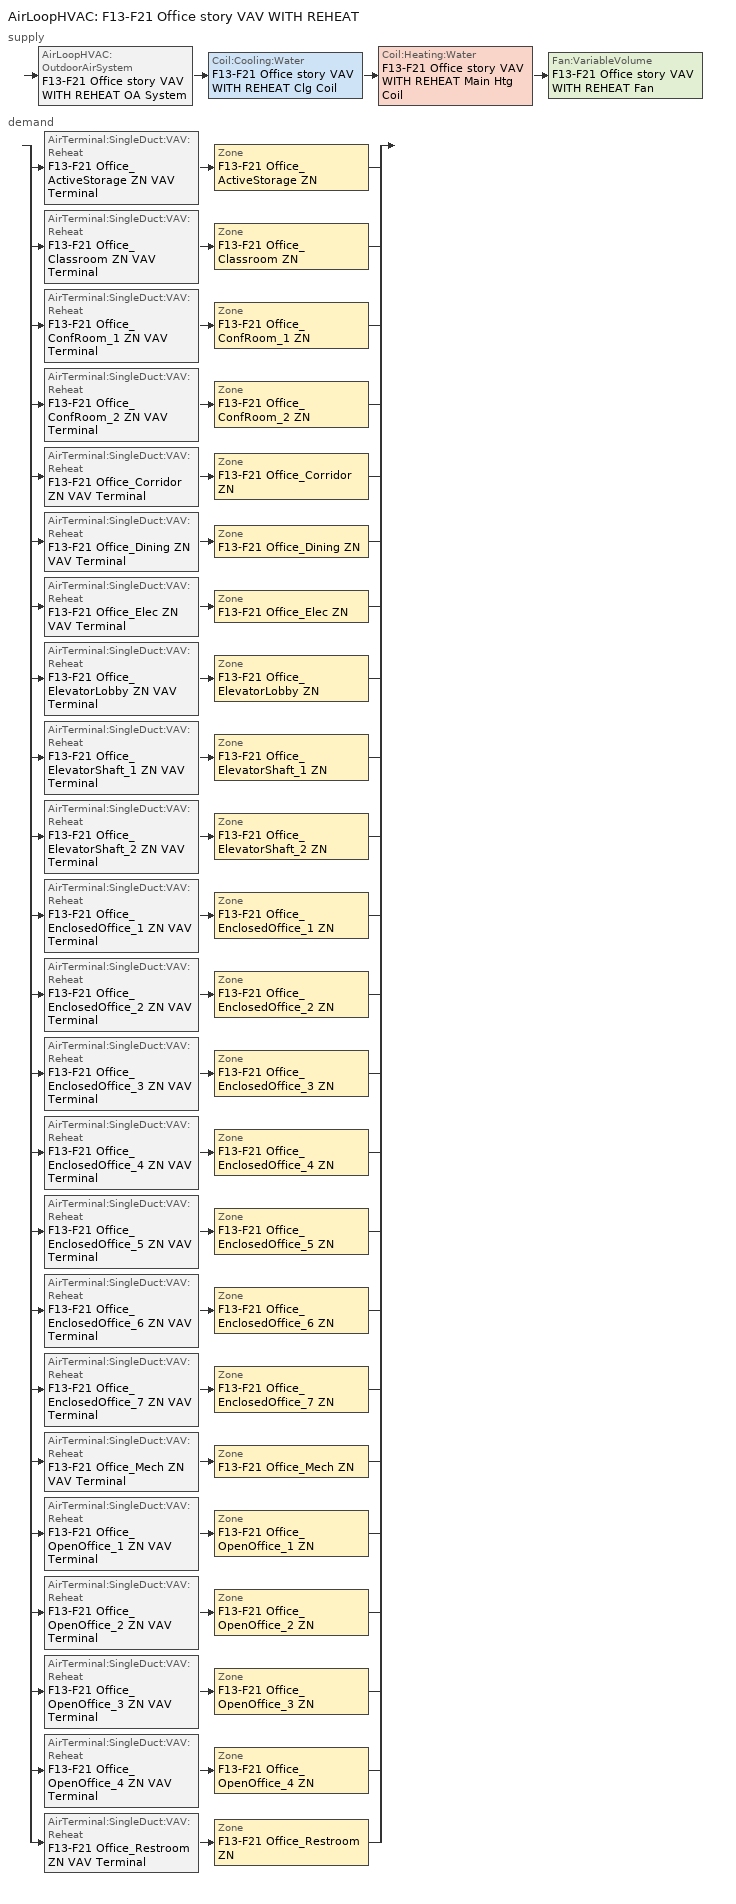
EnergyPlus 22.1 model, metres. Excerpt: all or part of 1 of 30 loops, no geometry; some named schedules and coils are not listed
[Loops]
AirLoopHVAC 'F13-F21 Office story VAV WITH REHEAT'
 supply: AirLoopHVAC:OutdoorAirSystem 'F13-F21 Office story VAV WITH REHEAT OA System' > Coil:Cooling:Water 'F13-F21 Office story VAV WITH REHEAT Clg Coil' > Coil:Heating:Water 'F13-F21 Office story VAV WITH REHEAT Main Htg Coil' > Fan:VariableVolume 'F13-F21 Office story VAV WITH REHEAT Fan'
 demand: split
  | AirTerminal:SingleDuct:VAV:Reheat 'F13-F21 Office_ActiveStorage ZN VAV Terminal' > Zone 'F13-F21 Office_ActiveStorage ZN'
  | AirTerminal:SingleDuct:VAV:Reheat 'F13-F21 Office_Classroom ZN VAV Terminal' > Zone 'F13-F21 Office_Classroom ZN'
  | AirTerminal:SingleDuct:VAV:Reheat 'F13-F21 Office_ConfRoom_1 ZN VAV Terminal' > Zone 'F13-F21 Office_ConfRoom_1 ZN'
  | AirTerminal:SingleDuct:VAV:Reheat 'F13-F21 Office_ConfRoom_2 ZN VAV Terminal' > Zone 'F13-F21 Office_ConfRoom_2 ZN'
  | AirTerminal:SingleDuct:VAV:Reheat 'F13-F21 Office_Corridor ZN VAV Terminal' > Zone 'F13-F21 Office_Corridor ZN'
  | AirTerminal:SingleDuct:VAV:Reheat 'F13-F21 Office_Dining ZN VAV Terminal' > Zone 'F13-F21 Office_Dining ZN'
  | AirTerminal:SingleDuct:VAV:Reheat 'F13-F21 Office_Elec ZN VAV Terminal' > Zone 'F13-F21 Office_Elec ZN'
  | AirTerminal:SingleDuct:VAV:Reheat 'F13-F21 Office_ElevatorLobby ZN VAV Terminal' > Zone 'F13-F21 Office_ElevatorLobby ZN'
  | AirTerminal:SingleDuct:VAV:Reheat 'F13-F21 Office_ElevatorShaft_1 ZN VAV Terminal' > Zone 'F13-F21 Office_ElevatorShaft_1 ZN'
  | AirTerminal:SingleDuct:VAV:Reheat 'F13-F21 Office_ElevatorShaft_2 ZN VAV Terminal' > Zone 'F13-F21 Office_ElevatorShaft_2 ZN'
  | AirTerminal:SingleDuct:VAV:Reheat 'F13-F21 Office_EnclosedOffice_1 ZN VAV Terminal' > Zone 'F13-F21 Office_EnclosedOffice_1 ZN'
  | AirTerminal:SingleDuct:VAV:Reheat 'F13-F21 Office_EnclosedOffice_2 ZN VAV Terminal' > Zone 'F13-F21 Office_EnclosedOffice_2 ZN'
  | AirTerminal:SingleDuct:VAV:Reheat 'F13-F21 Office_EnclosedOffice_3 ZN VAV Terminal' > Zone 'F13-F21 Office_EnclosedOffice_3 ZN'
  | AirTerminal:SingleDuct:VAV:Reheat 'F13-F21 Office_EnclosedOffice_4 ZN VAV Terminal' > Zone 'F13-F21 Office_EnclosedOffice_4 ZN'
  | AirTerminal:SingleDuct:VAV:Reheat 'F13-F21 Office_EnclosedOffice_5 ZN VAV Terminal' > Zone 'F13-F21 Office_EnclosedOffice_5 ZN'
  | AirTerminal:SingleDuct:VAV:Reheat 'F13-F21 Office_EnclosedOffice_6 ZN VAV Terminal' > Zone 'F13-F21 Office_EnclosedOffice_6 ZN'
  | AirTerminal:SingleDuct:VAV:Reheat 'F13-F21 Office_EnclosedOffice_7 ZN VAV Terminal' > Zone 'F13-F21 Office_EnclosedOffice_7 ZN'
  | AirTerminal:SingleDuct:VAV:Reheat 'F13-F21 Office_Mech ZN VAV Terminal' > Zone 'F13-F21 Office_Mech ZN'
  | AirTerminal:SingleDuct:VAV:Reheat 'F13-F21 Office_OpenOffice_1 ZN VAV Terminal' > Zone 'F13-F21 Office_OpenOffice_1 ZN'
  | AirTerminal:SingleDuct:VAV:Reheat 'F13-F21 Office_OpenOffice_2 ZN VAV Terminal' > Zone 'F13-F21 Office_OpenOffice_2 ZN'
  | AirTerminal:SingleDuct:VAV:Reheat 'F13-F21 Office_OpenOffice_3 ZN VAV Terminal' > Zone 'F13-F21 Office_OpenOffice_3 ZN'
  | AirTerminal:SingleDuct:VAV:Reheat 'F13-F21 Office_OpenOffice_4 ZN VAV Terminal' > Zone 'F13-F21 Office_OpenOffice_4 ZN'
  | AirTerminal:SingleDuct:VAV:Reheat 'F13-F21 Office_Restroom ZN VAV Terminal' > Zone 'F13-F21 Office_Restroom ZN'
[ZoneControl:Thermostat] Temperature Difference Between Cutout And Setpoint {deltaC}=0
Name | Zone or ZoneList | Control Type Schedule | Control 1
F13-F21 Office_ActiveStorage ZN Thermostat | F13-F21 Office_ActiveStorage ZN | F13-F21 Office_ActiveStorage ZN Thermostat Schedule | Storage Thermostat 1
F13-F21 Office_Classroom ZN Thermostat | F13-F21 Office_Classroom ZN | F13-F21 Office_Classroom ZN Thermostat Schedule | Classroom Thermostat 1
F13-F21 Office_ConfRoom_1 ZN Thermostat | F13-F21 Office_ConfRoom_1 ZN | F13-F21 Office_ConfRoom_1 ZN Thermostat Schedule | Conference Thermostat 1
F13-F21 Office_ConfRoom_2 ZN Thermostat | F13-F21 Office_ConfRoom_2 ZN | F13-F21 Office_ConfRoom_2 ZN Thermostat Schedule | Conference Thermostat 2
F13-F21 Office_Corridor ZN Thermostat | F13-F21 Office_Corridor ZN | F13-F21 Office_Corridor ZN Thermostat Schedule | Corridor Thermostat 2
F13-F21 Office_Dining ZN Thermostat | F13-F21 Office_Dining ZN | F13-F21 Office_Dining ZN Thermostat Schedule | Dining Thermostat 1
F13-F21 Office_Elec ZN Thermostat | F13-F21 Office_Elec ZN | F13-F21 Office_Elec ZN Thermostat Schedule | Elec/MechRoom Thermostat 5
F13-F21 Office_ElevatorLobby ZN Thermostat | F13-F21 Office_ElevatorLobby ZN | F13-F21 Office_ElevatorLobby ZN Thermostat Schedule | Elevator Lobby Thermostat 3
F13-F21 Office_EnclosedOffice_1 ZN Thermostat | F13-F21 Office_EnclosedOffice_1 ZN | F13-F21 Office_EnclosedOffice_1 ZN Thermostat Schedule | ClosedOffice Thermostat 1
F13-F21 Office_EnclosedOffice_2 ZN Thermostat | F13-F21 Office_EnclosedOffice_2 ZN | F13-F21 Office_EnclosedOffice_2 ZN Thermostat Schedule | ClosedOffice Thermostat 2
F13-F21 Office_EnclosedOffice_3 ZN Thermostat | F13-F21 Office_EnclosedOffice_3 ZN | F13-F21 Office_EnclosedOffice_3 ZN Thermostat Schedule | ClosedOffice Thermostat 3
F13-F21 Office_EnclosedOffice_4 ZN Thermostat | F13-F21 Office_EnclosedOffice_4 ZN | F13-F21 Office_EnclosedOffice_4 ZN Thermostat Schedule | ClosedOffice Thermostat 4
F13-F21 Office_EnclosedOffice_5 ZN Thermostat | F13-F21 Office_EnclosedOffice_5 ZN | F13-F21 Office_EnclosedOffice_5 ZN Thermostat Schedule | ClosedOffice Thermostat 5
F13-F21 Office_EnclosedOffice_6 ZN Thermostat | F13-F21 Office_EnclosedOffice_6 ZN | F13-F21 Office_EnclosedOffice_6 ZN Thermostat Schedule | ClosedOffice Thermostat 6
F13-F21 Office_EnclosedOffice_7 ZN Thermostat | F13-F21 Office_EnclosedOffice_7 ZN | F13-F21 Office_EnclosedOffice_7 ZN Thermostat Schedule | ClosedOffice Thermostat 7
F13-F21 Office_Mech ZN Thermostat | F13-F21 Office_Mech ZN | F13-F21 Office_Mech ZN Thermostat Schedule | Elec/MechRoom Thermostat 6
F13-F21 Office_OpenOffice_1 ZN Thermostat | F13-F21 Office_OpenOffice_1 ZN | F13-F21 Office_OpenOffice_1 ZN Thermostat Schedule | OpenOffice Thermostat 2
F13-F21 Office_OpenOffice_2 ZN Thermostat | F13-F21 Office_OpenOffice_2 ZN | F13-F21 Office_OpenOffice_2 ZN Thermostat Schedule | OpenOffice Thermostat 3
F13-F21 Office_OpenOffice_3 ZN Thermostat | F13-F21 Office_OpenOffice_3 ZN | F13-F21 Office_OpenOffice_3 ZN Thermostat Schedule | OpenOffice Thermostat 4
F13-F21 Office_OpenOffice_4 ZN Thermostat | F13-F21 Office_OpenOffice_4 ZN | F13-F21 Office_OpenOffice_4 ZN Thermostat Schedule | OpenOffice Thermostat 5
F13-F21 Office_Restroom ZN Thermostat | F13-F21 Office_Restroom ZN | F13-F21 Office_Restroom ZN Thermostat Schedule | Restroom Thermostat 1
[ThermostatSetpoint:DualSetpoint]
Name | Heating Setpoint Temperature Schedule | Cooling Setpoint Temperature Schedule
Storage Thermostat 1; Classroom Thermostat 1; Corridor Thermostat 2; Dining Thermostat 1; Elec/MechRoom Thermostat 5; Elevator Lobby Thermostat 3; Elec/MechRoom Thermostat 6; Restroom Thermostat 1 | OfficeLarge HTGSETP_SCH_YES_OPTIMUM | OfficeLarge CLGSETP_SCH_NO_SETBACK
Conference Thermostat 1; Conference Thermostat 2; ClosedOffice Thermostat 1; ClosedOffice Thermostat 2; ClosedOffice Thermostat 3; ClosedOffice Thermostat 4; ClosedOffice Thermostat 5; ClosedOffice Thermostat 6; ClosedOffice Thermostat 7; OpenOffice Thermostat 2; OpenOffice Thermostat 3; OpenOffice Thermostat 4; OpenOffice Thermostat 5 | OfficeLarge HTGSETP_SCH_YES_OPTIMUM - occupant standby mode | OfficeLarge CLGSETP_SCH_NO_SETBACK - occupant standby mode
[AirTerminal:SingleDuct:VAV:Reheat] Availability Schedule=Always On Discrete; Maximum Air Flow Rate {m3/s}=Autosize; Fixed Minimum Air Flow Rate {m3/s}=0; Maximum Hot Water or Steam Flow Rate {m3/s}=Autosize; Minimum Hot Water or Steam Flow Rate {m3/s}=0; Convergence Tolerance=0.001; Damper Heating Action=ReverseWithLimits; Maximum Flow per Zone Floor Area During Reheat {m3/s-m2}=Autocalculate; Maximum Flow Fraction During Reheat=0.5; Maximum Reheat Air Temperature {C}=40
Name | Zone Minimum Air Flow Input Method | Constant Minimum Air Flow Fraction | Reheat Coil | Minimum Air Flow Fraction Schedule
F13-F21 Office_ActiveStorage ZN VAV Terminal | Constant | 0.609 | F13-F21 Office_ActiveStorage ZN Reheat Coil
F13-F21 Office_Classroom ZN VAV Terminal | Constant | 0.453 | F13-F21 Office_Classroom ZN Reheat Coil
F13-F21 Office_ConfRoom_1 ZN VAV Terminal | Scheduled | 0 | F13-F21 Office_ConfRoom_1 ZN Reheat Coil | F13-F21 Office_ConfRoom_1 ZN VAV Terminal - MDP - adjusted
F13-F21 Office_ConfRoom_2 ZN VAV Terminal | Scheduled | 0 | F13-F21 Office_ConfRoom_2 ZN Reheat Coil | F13-F21 Office_ConfRoom_2 ZN VAV Terminal - MDP - adjusted
F13-F21 Office_Corridor ZN VAV Terminal | Constant | 0.202 | F13-F21 Office_Corridor ZN Reheat Coil
F13-F21 Office_Dining ZN VAV Terminal | Constant | 0.305 | F13-F21 Office_Dining ZN Reheat Coil
F13-F21 Office_Elec ZN VAV Terminal | Constant | 0.623 | F13-F21 Office_Elec ZN Reheat Coil
F13-F21 Office_ElevatorLobby ZN VAV Terminal | Constant | 0.391 | F13-F21 Office_ElevatorLobby ZN Reheat Coil
F13-F21 Office_ElevatorShaft_1 ZN VAV Terminal | Constant | 0.01 | F13-F21 Office_ElevatorShaft_1 ZN Reheat Coil
F13-F21 Office_ElevatorShaft_2 ZN VAV Terminal | Constant | 0.01 | F13-F21 Office_ElevatorShaft_2 ZN Reheat Coil
F13-F21 Office_EnclosedOffice_1 ZN VAV Terminal | Scheduled | 0 | F13-F21 Office_EnclosedOffice_1 ZN Reheat Coil | F13-F21 Office_EnclosedOffice_1 ZN VAV Terminal - MDP - adjusted
F13-F21 Office_EnclosedOffice_2 ZN VAV Terminal | Scheduled | 0 | F13-F21 Office_EnclosedOffice_2 ZN Reheat Coil | F13-F21 Office_EnclosedOffice_2 ZN VAV Terminal - MDP - adjusted
F13-F21 Office_EnclosedOffice_3 ZN VAV Terminal | Scheduled | 0 | F13-F21 Office_EnclosedOffice_3 ZN Reheat Coil | F13-F21 Office_EnclosedOffice_3 ZN VAV Terminal - MDP - adjusted
F13-F21 Office_EnclosedOffice_4 ZN VAV Terminal | Scheduled | 0 | F13-F21 Office_EnclosedOffice_4 ZN Reheat Coil | F13-F21 Office_EnclosedOffice_4 ZN VAV Terminal - MDP - adjusted
F13-F21 Office_EnclosedOffice_5 ZN VAV Terminal | Scheduled | 0 | F13-F21 Office_EnclosedOffice_5 ZN Reheat Coil | F13-F21 Office_EnclosedOffice_5 ZN VAV Terminal - MDP - adjusted
F13-F21 Office_EnclosedOffice_6 ZN VAV Terminal | Scheduled | 0 | F13-F21 Office_EnclosedOffice_6 ZN Reheat Coil | F13-F21 Office_EnclosedOffice_6 ZN VAV Terminal - MDP - adjusted
F13-F21 Office_EnclosedOffice_7 ZN VAV Terminal | Scheduled | 0 | F13-F21 Office_EnclosedOffice_7 ZN Reheat Coil | F13-F21 Office_EnclosedOffice_7 ZN VAV Terminal - MDP - adjusted
F13-F21 Office_Mech ZN VAV Terminal | Constant | 0.631 | F13-F21 Office_Mech ZN Reheat Coil
F13-F21 Office_OpenOffice_1 ZN VAV Terminal | Scheduled | 0 | F13-F21 Office_OpenOffice_1 ZN Reheat Coil | F13-F21 Office_OpenOffice_1 ZN VAV Terminal - MDP - adjusted
F13-F21 Office_OpenOffice_2 ZN VAV Terminal | Scheduled | 0 | F13-F21 Office_OpenOffice_2 ZN Reheat Coil | F13-F21 Office_OpenOffice_2 ZN VAV Terminal - MDP - adjusted
F13-F21 Office_OpenOffice_3 ZN VAV Terminal | Scheduled | 0 | F13-F21 Office_OpenOffice_3 ZN Reheat Coil | F13-F21 Office_OpenOffice_3 ZN VAV Terminal - MDP - adjusted
F13-F21 Office_OpenOffice_4 ZN VAV Terminal | Scheduled | 0 | F13-F21 Office_OpenOffice_4 ZN Reheat Coil | F13-F21 Office_OpenOffice_4 ZN VAV Terminal - MDP - adjusted
F13-F21 Office_Restroom ZN VAV Terminal | Constant | 0.207 | F13-F21 Office_Restroom ZN Reheat Coil
[Coil:Heating:Water]
F13-F21 Office story VAV WITH REHEAT Main Htg Coil: Availability Schedule=Always On Discrete; U-Factor Times Area Value {W/K}=Autosize; Maximum Water Flow Rate {m3/s}=Autosize; Performance Input Method=UFactorTimesAreaAndDesignWaterFlowRate; Rated Capacity {W}=Autosize; Rated Inlet Water Temperature {C}=82.2222; Rated Inlet Air Temperature {C}=7.22222; Rated Outlet Water Temperature {C}=71.1111; Rated Outlet Air Temperature {C}=12.7778; Rated Ratio for Air and Water Convection=0.5
[Zone equipment]
F13-F21 Office_ActiveStorage ZN: F13-F21 Office_ActiveStorage ZN VAV Terminal
F13-F21 Office_Classroom ZN: F13-F21 Office_Classroom ZN VAV Terminal
F13-F21 Office_ConfRoom_1 ZN: F13-F21 Office_ConfRoom_1 ZN VAV Terminal
F13-F21 Office_ConfRoom_2 ZN: F13-F21 Office_ConfRoom_2 ZN VAV Terminal
F13-F21 Office_Corridor ZN: F13-F21 Office_Corridor ZN VAV Terminal
F13-F21 Office_Dining ZN: F13-F21 Office_Dining ZN VAV Terminal
F13-F21 Office_Elec ZN: F13-F21 Office_Elec ZN VAV Terminal
F13-F21 Office_ElevatorLobby ZN: F13-F21 Office_ElevatorLobby ZN VAV Terminal
F13-F21 Office_ElevatorShaft_1 ZN: F13-F21 Office_ElevatorShaft_1 ZN VAV Terminal
F13-F21 Office_ElevatorShaft_2 ZN: F13-F21 Office_ElevatorShaft_2 ZN VAV Terminal
F13-F21 Office_EnclosedOffice_1 ZN: F13-F21 Office_EnclosedOffice_1 ZN VAV Terminal
F13-F21 Office_EnclosedOffice_2 ZN: F13-F21 Office_EnclosedOffice_2 ZN VAV Terminal
F13-F21 Office_EnclosedOffice_3 ZN: F13-F21 Office_EnclosedOffice_3 ZN VAV Terminal
F13-F21 Office_EnclosedOffice_4 ZN: F13-F21 Office_EnclosedOffice_4 ZN VAV Terminal
F13-F21 Office_EnclosedOffice_5 ZN: F13-F21 Office_EnclosedOffice_5 ZN VAV Terminal
F13-F21 Office_EnclosedOffice_6 ZN: F13-F21 Office_EnclosedOffice_6 ZN VAV Terminal
F13-F21 Office_EnclosedOffice_7 ZN: F13-F21 Office_EnclosedOffice_7 ZN VAV Terminal
F13-F21 Office_Mech ZN: F13-F21 Office_Mech ZN VAV Terminal
F13-F21 Office_OpenOffice_1 ZN: F13-F21 Office_OpenOffice_1 ZN VAV Terminal
F13-F21 Office_OpenOffice_2 ZN: F13-F21 Office_OpenOffice_2 ZN VAV Terminal
F13-F21 Office_OpenOffice_3 ZN: F13-F21 Office_OpenOffice_3 ZN VAV Terminal
F13-F21 Office_OpenOffice_4 ZN: F13-F21 Office_OpenOffice_4 ZN VAV Terminal
F13-F21 Office_Restroom ZN: F13-F21 Office_Restroom ZN VAV Terminal
[Sizing:Zone] Zone Cooling Design Supply Air Temperature Input Method=SupplyAirTemperature; Zone Cooling Design Supply Air Temperature {C}=12.7778; Zone Cooling Design Supply Air Temperature Difference {deltaC}=11.11; Zone Heating Design Supply Air Temperature Input Method=SupplyAirTemperature; Zone Heating Design Supply Air Temperature {C}=40; Zone Heating Design Supply Air Temperature Difference {deltaC}=11.11; Zone Cooling Design Supply Air Humidity Ratio {kgWater/kgDryAir}=0.0085; Zone Heating Design Supply Air Humidity Ratio {kgWater/kgDryAir}=0.008; Cooling Design Air Flow Method=DesignDayWithLimit; Cooling Design Air Flow Rate {m3/s}=0; Cooling Minimum Air Flow per Zone Floor Area {m3/s-m2}=0.000762; Cooling Minimum Air Flow {m3/s}=0; Cooling Minimum Air Flow Fraction=0; Heating Design Air Flow Method=DesignDay; Heating Design Air Flow Rate {m3/s}=0; Heating Maximum Air Flow per Zone Floor Area {m3/s-m2}=0.002032; Heating Maximum Air Flow {m3/s}=0.141576; Heating Maximum Air Flow Fraction=1; Account for Dedicated Outdoor Air System=No
Name | Design Specification Outdoor Air Object | Design Specification Zone Air Distribution Object
F13-F21 Office_ActiveStorage ZN | Storage Ventilation | F13-F21 Office_ActiveStorage ZN Design Spec Zone Air Dist
F13-F21 Office_Classroom ZN | Classroom Ventilation | F13-F21 Office_Classroom ZN Design Spec Zone Air Dist
F13-F21 Office_ConfRoom_1 ZN | Conference Ventilation | F13-F21 Office_ConfRoom_1 ZN Design Spec Zone Air Dist
F13-F21 Office_ConfRoom_2 ZN | Conference Ventilation | F13-F21 Office_ConfRoom_2 ZN Design Spec Zone Air Dist
F13-F21 Office_Corridor ZN | Corridor Ventilation | F13-F21 Office_Corridor ZN Design Spec Zone Air Dist
F13-F21 Office_Dining ZN | Dining Ventilation | F13-F21 Office_Dining ZN Design Spec Zone Air Dist
F13-F21 Office_Elec ZN | Elec/MechRoom Ventilation | F13-F21 Office_Elec ZN Design Spec Zone Air Dist
F13-F21 Office_ElevatorLobby ZN | Elevator Lobby Ventilation | F13-F21 Office_ElevatorLobby ZN Design Spec Zone Air Dist
F13-F21 Office_ElevatorShaft_1 ZN | Elevator Shaft Ventilation | F13-F21 Office_ElevatorShaft_1 ZN Design Spec Zone Air Dist
F13-F21 Office_ElevatorShaft_2 ZN | Elevator Shaft Ventilation | F13-F21 Office_ElevatorShaft_2 ZN Design Spec Zone Air Dist
F13-F21 Office_EnclosedOffice_1 ZN | ClosedOffice Ventilation | F13-F21 Office_EnclosedOffice_1 ZN Design Spec Zone Air Dist
F13-F21 Office_EnclosedOffice_2 ZN | ClosedOffice Ventilation | F13-F21 Office_EnclosedOffice_2 ZN Design Spec Zone Air Dist
F13-F21 Office_EnclosedOffice_3 ZN | ClosedOffice Ventilation | F13-F21 Office_EnclosedOffice_3 ZN Design Spec Zone Air Dist
F13-F21 Office_EnclosedOffice_4 ZN | ClosedOffice Ventilation | F13-F21 Office_EnclosedOffice_4 ZN Design Spec Zone Air Dist
F13-F21 Office_EnclosedOffice_5 ZN | ClosedOffice Ventilation | F13-F21 Office_EnclosedOffice_5 ZN Design Spec Zone Air Dist
F13-F21 Office_EnclosedOffice_6 ZN | ClosedOffice Ventilation | F13-F21 Office_EnclosedOffice_6 ZN Design Spec Zone Air Dist
F13-F21 Office_EnclosedOffice_7 ZN | ClosedOffice Ventilation | F13-F21 Office_EnclosedOffice_7 ZN Design Spec Zone Air Dist
F13-F21 Office_Mech ZN | Elec/MechRoom Ventilation | F13-F21 Office_Mech ZN Design Spec Zone Air Dist
F13-F21 Office_OpenOffice_1 ZN | OpenOffice Ventilation | F13-F21 Office_OpenOffice_1 ZN Design Spec Zone Air Dist
F13-F21 Office_OpenOffice_2 ZN | OpenOffice Ventilation | F13-F21 Office_OpenOffice_2 ZN Design Spec Zone Air Dist
F13-F21 Office_OpenOffice_3 ZN | OpenOffice Ventilation | F13-F21 Office_OpenOffice_3 ZN Design Spec Zone Air Dist
F13-F21 Office_OpenOffice_4 ZN | OpenOffice Ventilation | F13-F21 Office_OpenOffice_4 ZN Design Spec Zone Air Dist
F13-F21 Office_Restroom ZN | Restroom Ventilation | F13-F21 Office_Restroom ZN Design Spec Zone Air Dist
[DesignSpecification:OutdoorAir] Outdoor Air Method=Sum; Outdoor Air Flow per Zone {m3/s}=0; Outdoor Air Flow Air Changes per Hour {1/hr}=0
Name | Outdoor Air Flow per Person {m3/s-person} | Outdoor Air Flow per Zone Floor Area {m3/s-m2}
Corridor Ventilation; Restroom Ventilation | 0 | 0.0003048
Elec/MechRoom Ventilation; Storage Ventilation | 0 | 0.0006096
Elevator Lobby Ventilation; OpenOffice Ventilation; Conference Ventilation; Dining Ventilation; ClosedOffice Ventilation | 0.00235974 | 0.0003048
Elevator Shaft Ventilation | 0 | 0
Classroom Ventilation | 0.00471947 | 0.0006096
[DesignSpecification:ZoneAirDistribution] Minimum Zone Ventilation Efficiency=0.6
F13-F21 Office_ActiveStorage ZN Design Spec Zone Air Dist; F13-F21 Office_Classroom ZN Design Spec Zone Air Dist; F13-F21 Office_ConfRoom_1 ZN Design Spec Zone Air Dist; F13-F21 Office_ConfRoom_2 ZN Design Spec Zone Air Dist; F13-F21 Office_Corridor ZN Design Spec Zone Air Dist; F13-F21 Office_Dining ZN Design Spec Zone Air Dist; F13-F21 Office_Elec ZN Design Spec Zone Air Dist; F13-F21 Office_ElevatorLobby ZN Design Spec Zone Air Dist; F13-F21 Office_ElevatorShaft_1 ZN Design Spec Zone Air Dist; F13-F21 Office_ElevatorShaft_2 ZN Design Spec Zone Air Dist; F13-F21 Office_EnclosedOffice_1 ZN Design Spec Zone Air Dist; F13-F21 Office_EnclosedOffice_2 ZN Design Spec Zone Air Dist; F13-F21 Office_EnclosedOffice_3 ZN Design Spec Zone Air Dist; F13-F21 Office_EnclosedOffice_4 ZN Design Spec Zone Air Dist; F13-F21 Office_EnclosedOffice_5 ZN Design Spec Zone Air Dist; F13-F21 Office_EnclosedOffice_6 ZN Design Spec Zone Air Dist; F13-F21 Office_EnclosedOffice_7 ZN Design Spec Zone Air Dist; F13-F21 Office_Mech ZN Design Spec Zone Air Dist; F13-F21 Office_OpenOffice_1 ZN Design Spec Zone Air Dist; F13-F21 Office_OpenOffice_2 ZN Design Spec Zone Air Dist; F13-F21 Office_OpenOffice_3 ZN Design Spec Zone Air Dist; F13-F21 Office_OpenOffice_4 ZN Design Spec Zone Air Dist; F13-F21 Office_Restroom ZN Design Spec Zone Air Dist
[Coil:Cooling:Water]
F13-F21 Office story VAV WITH REHEAT Clg Coil: Availability Schedule=Always On Discrete; Design Water Flow Rate {m3/s}=Autosize; Design Air Flow Rate {m3/s}=Autosize; Design Inlet Water Temperature {C}=Autosize; Design Inlet Air Temperature {C}=Autosize; Design Outlet Air Temperature {C}=Autosize; Design Inlet Air Humidity Ratio {kgWater/kgDryAir}=Autosize; Design Outlet Air Humidity Ratio {kgWater/kgDryAir}=Autosize; Type of Analysis=SimpleAnalysis; Heat Exchanger Configuration=CrossFlow
[AirLoopHVAC]
F13-F21 Office story VAV WITH REHEAT: Design Supply Air Flow Rate {m3/s}=AutoSize; Design Return Air Flow Fraction of Supply Air Flow=1
[Sizing:System]
F13-F21 Office story VAV WITH REHEAT: Type of Load to Size On=Sensible; Design Outdoor Air Flow Rate {m3/s}=9.64798; Central Heating Maximum System Air Flow Ratio=0.3; Preheat Design Temperature {C}=7.22222; Preheat Design Humidity Ratio {kgWater/kgDryAir}=0.008; Precool Design Temperature {C}=12.7778; Precool Design Humidity Ratio {kgWater/kgDryAir}=0.008; Central Cooling Design Supply Air Temperature {C}=12.7778; Central Heating Design Supply Air Temperature {C}=12.7778; Type of Zone Sum to Use=Coincident; 100% Outdoor Air in Cooling=No; 100% Outdoor Air in Heating=No; Central Cooling Design Supply Air Humidity Ratio {kgWater/kgDryAir}=0.0085; Central Heating Design Supply Air Humidity Ratio {kgWater/kgDryAir}=0.008; Cooling Supply Air Flow Rate Method=DesignDay; Cooling Supply Air Flow Rate {m3/s}=0; Cooling Supply Air Flow Rate Per Floor Area {m3/s-m2}=0.00996765; Cooling Fraction of Autosized Cooling Supply Air Flow Rate=1; Cooling Supply Air Flow Rate Per Unit Cooling Capacity {m3/s-W}=3.94755e-05; Heating Supply Air Flow Rate Method=DesignDay; Heating Supply Air Flow Rate {m3/s}=0; Heating Supply Air Flow Rate Per Floor Area {m3/s-m2}=0.00996765; Heating Fraction of Autosized Heating Supply Air Flow Rate=1; Heating Fraction of Autosized Cooling Supply Air Flow Rate=1; Heating Supply Air Flow Rate Per Unit Heating Capacity {m3/s-W}=3.15882e-05; System Outdoor Air Method=ZoneSum; Zone Maximum Outdoor Air Fraction=1; Cooling Design Capacity Method=CoolingDesignCapacity; Cooling Design Capacity {W}=Autosize; Cooling Design Capacity Per Floor Area {W/m2}=234.7; Fraction of Autosized Cooling Design Capacity=1; Heating Design Capacity Method=HeatingDesignCapacity; Heating Design Capacity {W}=Autosize; Heating Design Capacity Per Floor Area {W/m2}=157; Fraction of Autosized Heating Design Capacity=1; Central Cooling Capacity Control Method=OnOff; Occupant Diversity=Autosize
[Controller:WaterCoil] Control Variable=Temperature; Actuator Variable=Flow; Maximum Actuated Flow {m3/s}=Autosize; Minimum Actuated Flow {m3/s}=0
Name | Action | Controller Convergence Tolerance {deltaC}
F13-F21 Office story VAV WITH REHEAT Clg Coil Controller | Reverse | Autosize
F13-F21 Office story VAV WITH REHEAT Main Htg Coil Controller | Normal | 0.0001
[Controller:OutdoorAir]
F13-F21 Office story VAV WITH REHEAT OA Controller: Minimum Outdoor Air Flow Rate {m3/s}=0; Maximum Outdoor Air Flow Rate {m3/s}=Autosize; Economizer Control Type=DifferentialDryBulb; Economizer Control Action Type=ModulateFlow; Lockout Type=LockoutWithHeating; Minimum Limit Type=FixedMinimum; Minimum Outdoor Air Schedule=OfficeLarge MinOA_MotorizedDamper_Sched; Maximum Fraction of Outdoor Air Schedule=F13-F21 Office story VAV WITH REHEAT_MAX_OA_FRAC; Mechanical Ventilation Controller=F13-F21 Office story VAV WITH REHEAT Vent Controller; High Humidity Control=No; High Humidity Outdoor Air Flow Ratio=1; Control High Indoor Humidity Based on Outdoor Humidity Ratio=Yes; Heat Recovery Bypass Control Type=BypassWhenOAFlowGreaterThanMinimum
[Controller:MechanicalVentilation]
F13-F21 Office story VAV WITH REHEAT Vent Controller: Availability Schedule=OfficeLarge MinOA_MotorizedDamper_Sched; Demand Controlled Ventilation=No; System Outdoor Air Method=Standard62.1VentilationRateProcedureWithLimit; Zone or ZoneList Name 1=F13-F21 Office_ActiveStorage ZN; Design Specification Outdoor Air Object Name 1=Storage Ventilation; Design Specification Zone Air Distribution Object Name 1=F13-F21 Office_ActiveStorage ZN Design Spec Zone Air Dist; Zone or ZoneList Name 2=F13-F21 Office_Classroom ZN; Design Specification Outdoor Air Object Name 2=Classroom Ventilation; Design Specification Zone Air Distribution Object Name 2=F13-F21 Office_Classroom ZN Design Spec Zone Air Dist; Zone or ZoneList Name 3=F13-F21 Office_ConfRoom_1 ZN; Design Specification Outdoor Air Object Name 3=Conference Ventilation; Design Specification Zone Air Distribution Object Name 3=F13-F21 Office_ConfRoom_1 ZN Design Spec Zone Air Dist; Zone or ZoneList Name 4=F13-F21 Office_ConfRoom_2 ZN; Design Specification Outdoor Air Object Name 4=Conference Ventilation; Design Specification Zone Air Distribution Object Name 4=F13-F21 Office_ConfRoom_2 ZN Design Spec Zone Air Dist; Zone or ZoneList Name 5=F13-F21 Office_Corridor ZN; Design Specification Outdoor Air Object Name 5=Corridor Ventilation; Design Specification Zone Air Distribution Object Name 5=F13-F21 Office_Corridor ZN Design Spec Zone Air Dist; Zone or ZoneList Name 6=F13-F21 Office_Dining ZN; Design Specification Outdoor Air Object Name 6=Dining Ventilation; Design Specification Zone Air Distribution Object Name 6=F13-F21 Office_Dining ZN Design Spec Zone Air Dist; Zone or ZoneList Name 7=F13-F21 Office_Elec ZN; Design Specification Outdoor Air Object Name 7=Elec/MechRoom Ventilation; Design Specification Zone Air Distribution Object Name 7=F13-F21 Office_Elec ZN Design Spec Zone Air Dist; Zone or ZoneList Name 8=F13-F21 Office_ElevatorLobby ZN; Design Specification Outdoor Air Object Name 8=Elevator Lobby Ventilation; Design Specification Zone Air Distribution Object Name 8=F13-F21 Office_ElevatorLobby ZN Design Spec Zone Air Dist; Zone or ZoneList Name 9=F13-F21 Office_ElevatorShaft_1 ZN; Design Specification Outdoor Air Object Name 9=Elevator Shaft Ventilation; Design Specification Zone Air Distribution Object Name 9=F13-F21 Office_ElevatorShaft_1 ZN Design Spec Zone Air Dist; Zone or ZoneList Name 10=F13-F21 Office_ElevatorShaft_2 ZN; Design Specification Outdoor Air Object Name 10=Elevator Shaft Ventilation; Design Specification Zone Air Distribution Object Name 10=F13-F21 Office_ElevatorShaft_2 ZN Design Spec Zone Air Dist; Zone or ZoneList Name 11=F13-F21 Office_EnclosedOffice_1 ZN; Design Specification Outdoor Air Object Name 11=ClosedOffice Ventilation; Design Specification Zone Air Distribution Object Name 11=F13-F21 Office_EnclosedOffice_1 ZN Design Spec Zone Air Dist; Zone or ZoneList Name 12=F13-F21 Office_EnclosedOffice_2 ZN; Design Specification Outdoor Air Object Name 12=ClosedOffice Ventilation; Design Specification Zone Air Distribution Object Name 12=F13-F21 Office_EnclosedOffice_2 ZN Design Spec Zone Air Dist; Zone or ZoneList Name 13=F13-F21 Office_EnclosedOffice_3 ZN; Design Specification Outdoor Air Object Name 13=ClosedOffice Ventilation; Design Specification Zone Air Distribution Object Name 13=F13-F21 Office_EnclosedOffice_3 ZN Design Spec Zone Air Dist; Zone or ZoneList Name 14=F13-F21 Office_EnclosedOffice_4 ZN; Design Specification Outdoor Air Object Name 14=ClosedOffice Ventilation; Design Specification Zone Air Distribution Object Name 14=F13-F21 Office_EnclosedOffice_4 ZN Design Spec Zone Air Dist; Zone or ZoneList Name 15=F13-F21 Office_EnclosedOffice_5 ZN; Design Specification Outdoor Air Object Name 15=ClosedOffice Ventilation; Design Specification Zone Air Distribution Object Name 15=F13-F21 Office_EnclosedOffice_5 ZN Design Spec Zone Air Dist; Zone or ZoneList Name 16=F13-F21 Office_EnclosedOffice_6 ZN; Design Specification Outdoor Air Object Name 16=ClosedOffice Ventilation; Design Specification Zone Air Distribution Object Name 16=F13-F21 Office_EnclosedOffice_6 ZN Design Spec Zone Air Dist; Zone or ZoneList Name 17=F13-F21 Office_EnclosedOffice_7 ZN; Design Specification Outdoor Air Object Name 17=ClosedOffice Ventilation; Design Specification Zone Air Distribution Object Name 17=F13-F21 Office_EnclosedOffice_7 ZN Design Spec Zone Air Dist; Zone or ZoneList Name 18=F13-F21 Office_Mech ZN; Design Specification Outdoor Air Object Name 18=Elec/MechRoom Ventilation; Design Specification Zone Air Distribution Object Name 18=F13-F21 Office_Mech ZN Design Spec Zone Air Dist; Zone or ZoneList Name 19=F13-F21 Office_OpenOffice_1 ZN; Design Specification Outdoor Air Object Name 19=OpenOffice Ventilation; Design Specification Zone Air Distribution Object Name 19=F13-F21 Office_OpenOffice_1 ZN Design Spec Zone Air Dist; Zone or ZoneList Name 20=F13-F21 Office_OpenOffice_2 ZN; Design Specification Outdoor Air Object Name 20=OpenOffice Ventilation; Design Specification Zone Air Distribution Object Name 20=F13-F21 Office_OpenOffice_2 ZN Design Spec Zone Air Dist; Zone or ZoneList Name 21=F13-F21 Office_OpenOffice_3 ZN; Design Specification Outdoor Air Object Name 21=OpenOffice Ventilation; Design Specification Zone Air Distribution Object Name 21=F13-F21 Office_OpenOffice_3 ZN Design Spec Zone Air Dist; Zone or ZoneList Name 22=F13-F21 Office_OpenOffice_4 ZN; Design Specification Outdoor Air Object Name 22=OpenOffice Ventilation; Design Specification Zone Air Distribution Object Name 22=F13-F21 Office_OpenOffice_4 ZN Design Spec Zone Air Dist; Zone or ZoneList Name 23=F13-F21 Office_Restroom ZN; Design Specification Outdoor Air Object Name 23=Restroom Ventilation; Design Specification Zone Air Distribution Object Name 23=F13-F21 Office_Restroom ZN Design Spec Zone Air Dist
[HeatExchanger:AirToAir:SensibleAndLatent]
F13-F21 Office story VAV WITH REHEAT ERV: Availability Schedule=Always On Discrete; Nominal Supply Air Flow Rate {m3/s}=Autosize; Sensible Effectiveness at 100% Heating Air Flow=0.7; Latent Effectiveness at 100% Heating Air Flow=0.6; Sensible Effectiveness at 75% Heating Air Flow=0.7; Latent Effectiveness at 75% Heating Air Flow=0.6; Sensible Effectiveness at 100% Cooling Air Flow=0.75; Latent Effectiveness at 100% Cooling Air Flow=0.6; Sensible Effectiveness at 75% Cooling Air Flow=0.75; Latent Effectiveness at 75% Cooling Air Flow=0.6; Nominal Electric Power {W}=8580.59; Supply Air Outlet Temperature Control=Yes; Heat Exchanger Type=Rotary; Frost Control Type=ExhaustOnly; Threshold Temperature {C}=-23.3; Initial Defrost Time Fraction=0.167; Rate of Defrost Time Fraction Increase {1/K}=1.44; Economizer Lockout=Yes
[SetpointManager:OutdoorAirPretreat]
Setpoint Manager Outdoor Air Pretreat 2: Control Variable=Temperature; Minimum Setpoint Temperature {C}=-99; Maximum Setpoint Temperature {C}=99; Minimum Setpoint Humidity Ratio {kgWater/kgDryAir}=1e-05; Maximum Setpoint Humidity Ratio {kgWater/kgDryAir}=1; Setpoint Node or NodeList=F13-F21 Office story VAV WITH REHEAT ERV Primary Outlet Air Node
[SetpointManager:MixedAir] Control Variable=Temperature
Name | Setpoint Node or NodeList
F13-F21 Office story VAV WITH REHEAT Mixed Air Node OS Default SPM | F13-F21 Office story VAV WITH REHEAT Mixed Air Node
F13-F21 Office story VAV WITH REHEAT Clg Coil Outlet Air Node OS Default SPM | F13-F21 Office story VAV WITH REHEAT Clg Coil Outlet Air Node
F13-F21 Office story VAV WITH REHEAT Main Htg Coil Outlet Air Node OS Default SPM | F13-F21 Office story VAV WITH REHEAT Main Htg Coil Outlet Air Node
[Fan:VariableVolume]
F13-F21 Office story VAV WITH REHEAT Fan: Availability Schedule=OfficeLarge HVACOperationSchd; Fan Total Efficiency=0.6227; Pressure Rise {Pa}=1389.92; Maximum Flow Rate {m3/s}=AutoSize; Fan Power Minimum Flow Rate Input Method=Fraction; Fan Power Minimum Flow Fraction=0.25; Fan Power Minimum Air Flow Rate {m3/s}=0; Motor Efficiency=0.958; Motor In Airstream Fraction=1; Fan Power Coefficient 1=0.04076; Fan Power Coefficient 2=0.0881; Fan Power Coefficient 3=-0.0729; Fan Power Coefficient 4=0.9437; Fan Power Coefficient 5=0
[SetpointManager:Warmest]
F13-F21 Office story VAV WITH REHEAT SAT Warmest Reset: Control Variable=Temperature; HVAC Air Loop=F13-F21 Office story VAV WITH REHEAT; Minimum Setpoint Temperature {C}=12.7778; Maximum Setpoint Temperature {C}=15.5556; Strategy=MaximumTemperature; Setpoint Node or NodeList=F13-F21 Office story VAV WITH REHEAT Supply Outlet Node
[Schedule:Day:Interval]
F13-F21 Office_ConfRoom_1 ZN VAV Terminal - MDP Default 1: No, 12:00, 0.218, 13:00, 0.1, 24:00, 0.218
F13-F21 Office_ConfRoom_2 ZN VAV Terminal - MDP Default 1: No, 12:00, 0.307, 13:00, 0.1, 24:00, 0.307
F13-F21 Office_EnclosedOffice_1 ZN VAV Terminal - MDP Default 1: No, 12:00, 0.287, 13:00, 0.1, 24:00, 0.287
F13-F21 Office_EnclosedOffice_2 ZN VAV Terminal - MDP Default 1: No, 12:00, 0.284, 13:00, 0.1, 24:00, 0.284
F13-F21 Office_EnclosedOffice_3 ZN VAV Terminal - MDP Default 1: No, 12:00, 0.277, 13:00, 0.1, 24:00, 0.277
F13-F21 Office_EnclosedOffice_4 ZN VAV Terminal - MDP Default 1: No, 12:00, 0.054, 13:00, 0.1, 24:00, 0.054
F13-F21 Office_EnclosedOffice_5 ZN VAV Terminal - MDP Default 1: No, 12:00, 0.064, 13:00, 0.1, 24:00, 0.064
F13-F21 Office_EnclosedOffice_6 ZN VAV Terminal - MDP Default 1: No, 12:00, 0.042, 13:00, 0.1, 24:00, 0.042
F13-F21 Office_EnclosedOffice_7 ZN VAV Terminal - MDP Default 1: No, 12:00, 0.068, 13:00, 0.1, 24:00, 0.068
F13-F21 Office_OpenOffice_1 ZN VAV Terminal - MDP Default 1: No, 12:00, 0.104, 13:00, 0.1, 24:00, 0.104
F13-F21 Office_OpenOffice_2 ZN VAV Terminal - MDP Default 1: No, 12:00, 0.162, 13:00, 0.1, 24:00, 0.162
F13-F21 Office_OpenOffice_3 ZN VAV Terminal - MDP Default 1: No, 12:00, 0.11, 13:00, 0.1, 24:00, 0.11
F13-F21 Office_OpenOffice_4 ZN VAV Terminal - MDP Default 1: No, 12:00, 0.201, 13:00, 0.1, 24:00, 0.201
[Schedule:Week:Daily]
F13-F21 Office_ConfRoom_1 ZN VAV Terminal - MDP - adjusted Week Rule - Jan1-Dec31: F13-F21 Office_ConfRoom_1 ZN VAV Terminal - MDP Default 1, F13-F21 Office_ConfRoom_1 ZN VAV Terminal - MDP Default 1, F13-F21 Office_ConfRoom_1 ZN VAV Terminal - MDP Default 1, F13-F21 Office_ConfRoom_1 ZN VAV Terminal - MDP Default 1, F13-F21 Office_ConfRoom_1 ZN VAV Terminal - MDP Default 1, F13-F21 Office_ConfRoom_1 ZN VAV Terminal - MDP Default 1, F13-F21 Office_ConfRoom_1 ZN VAV Terminal - MDP Default 1, F13-F21 Office_ConfRoom_1 ZN VAV Terminal - MDP Default 1, F13-F21 Office_ConfRoom_1 ZN VAV Terminal - MDP Default 1, F13-F21 Office_ConfRoom_1 ZN VAV Terminal - MDP Default 1, F13-F21 Office_ConfRoom_1 ZN VAV Terminal - MDP Default 1, F13-F21 Office_ConfRoom_1 ZN VAV Terminal - MDP Default 1
F13-F21 Office_ConfRoom_2 ZN VAV Terminal - MDP - adjusted Week Rule - Jan1-Dec31: F13-F21 Office_ConfRoom_2 ZN VAV Terminal - MDP Default 1, F13-F21 Office_ConfRoom_2 ZN VAV Terminal - MDP Default 1, F13-F21 Office_ConfRoom_2 ZN VAV Terminal - MDP Default 1, F13-F21 Office_ConfRoom_2 ZN VAV Terminal - MDP Default 1, F13-F21 Office_ConfRoom_2 ZN VAV Terminal - MDP Default 1, F13-F21 Office_ConfRoom_2 ZN VAV Terminal - MDP Default 1, F13-F21 Office_ConfRoom_2 ZN VAV Terminal - MDP Default 1, F13-F21 Office_ConfRoom_2 ZN VAV Terminal - MDP Default 1, F13-F21 Office_ConfRoom_2 ZN VAV Terminal - MDP Default 1, F13-F21 Office_ConfRoom_2 ZN VAV Terminal - MDP Default 1, F13-F21 Office_ConfRoom_2 ZN VAV Terminal - MDP Default 1, F13-F21 Office_ConfRoom_2 ZN VAV Terminal - MDP Default 1
F13-F21 Office_EnclosedOffice_1 ZN VAV Terminal - MDP - adjusted Week Rule - Jan1-Dec31: F13-F21 Office_EnclosedOffice_1 ZN VAV Terminal - MDP Default 1, F13-F21 Office_EnclosedOffice_1 ZN VAV Terminal - MDP Default 1, F13-F21 Office_EnclosedOffice_1 ZN VAV Terminal - MDP Default 1, F13-F21 Office_EnclosedOffice_1 ZN VAV Terminal - MDP Default 1, F13-F21 Office_EnclosedOffice_1 ZN VAV Terminal - MDP Default 1, F13-F21 Office_EnclosedOffice_1 ZN VAV Terminal - MDP Default 1, F13-F21 Office_EnclosedOffice_1 ZN VAV Terminal - MDP Default 1, F13-F21 Office_EnclosedOffice_1 ZN VAV Terminal - MDP Default 1, F13-F21 Office_EnclosedOffice_1 ZN VAV Terminal - MDP Default 1, F13-F21 Office_EnclosedOffice_1 ZN VAV Terminal - MDP Default 1, F13-F21 Office_EnclosedOffice_1 ZN VAV Terminal - MDP Default 1, F13-F21 Office_EnclosedOffice_1 ZN VAV Terminal - MDP Default 1
F13-F21 Office_EnclosedOffice_2 ZN VAV Terminal - MDP - adjusted Week Rule - Jan1-Dec31: F13-F21 Office_EnclosedOffice_2 ZN VAV Terminal - MDP Default 1, F13-F21 Office_EnclosedOffice_2 ZN VAV Terminal - MDP Default 1, F13-F21 Office_EnclosedOffice_2 ZN VAV Terminal - MDP Default 1, F13-F21 Office_EnclosedOffice_2 ZN VAV Terminal - MDP Default 1, F13-F21 Office_EnclosedOffice_2 ZN VAV Terminal - MDP Default 1, F13-F21 Office_EnclosedOffice_2 ZN VAV Terminal - MDP Default 1, F13-F21 Office_EnclosedOffice_2 ZN VAV Terminal - MDP Default 1, F13-F21 Office_EnclosedOffice_2 ZN VAV Terminal - MDP Default 1, F13-F21 Office_EnclosedOffice_2 ZN VAV Terminal - MDP Default 1, F13-F21 Office_EnclosedOffice_2 ZN VAV Terminal - MDP Default 1, F13-F21 Office_EnclosedOffice_2 ZN VAV Terminal - MDP Default 1, F13-F21 Office_EnclosedOffice_2 ZN VAV Terminal - MDP Default 1
F13-F21 Office_EnclosedOffice_3 ZN VAV Terminal - MDP - adjusted Week Rule - Jan1-Dec31: F13-F21 Office_EnclosedOffice_3 ZN VAV Terminal - MDP Default 1, F13-F21 Office_EnclosedOffice_3 ZN VAV Terminal - MDP Default 1, F13-F21 Office_EnclosedOffice_3 ZN VAV Terminal - MDP Default 1, F13-F21 Office_EnclosedOffice_3 ZN VAV Terminal - MDP Default 1, F13-F21 Office_EnclosedOffice_3 ZN VAV Terminal - MDP Default 1, F13-F21 Office_EnclosedOffice_3 ZN VAV Terminal - MDP Default 1, F13-F21 Office_EnclosedOffice_3 ZN VAV Terminal - MDP Default 1, F13-F21 Office_EnclosedOffice_3 ZN VAV Terminal - MDP Default 1, F13-F21 Office_EnclosedOffice_3 ZN VAV Terminal - MDP Default 1, F13-F21 Office_EnclosedOffice_3 ZN VAV Terminal - MDP Default 1, F13-F21 Office_EnclosedOffice_3 ZN VAV Terminal - MDP Default 1, F13-F21 Office_EnclosedOffice_3 ZN VAV Terminal - MDP Default 1
F13-F21 Office_EnclosedOffice_4 ZN VAV Terminal - MDP - adjusted Week Rule - Jan1-Dec31: F13-F21 Office_EnclosedOffice_4 ZN VAV Terminal - MDP Default 1, F13-F21 Office_EnclosedOffice_4 ZN VAV Terminal - MDP Default 1, F13-F21 Office_EnclosedOffice_4 ZN VAV Terminal - MDP Default 1, F13-F21 Office_EnclosedOffice_4 ZN VAV Terminal - MDP Default 1, F13-F21 Office_EnclosedOffice_4 ZN VAV Terminal - MDP Default 1, F13-F21 Office_EnclosedOffice_4 ZN VAV Terminal - MDP Default 1, F13-F21 Office_EnclosedOffice_4 ZN VAV Terminal - MDP Default 1, F13-F21 Office_EnclosedOffice_4 ZN VAV Terminal - MDP Default 1, F13-F21 Office_EnclosedOffice_4 ZN VAV Terminal - MDP Default 1, F13-F21 Office_EnclosedOffice_4 ZN VAV Terminal - MDP Default 1, F13-F21 Office_EnclosedOffice_4 ZN VAV Terminal - MDP Default 1, F13-F21 Office_EnclosedOffice_4 ZN VAV Terminal - MDP Default 1
F13-F21 Office_EnclosedOffice_5 ZN VAV Terminal - MDP - adjusted Week Rule - Jan1-Dec31: F13-F21 Office_EnclosedOffice_5 ZN VAV Terminal - MDP Default 1, F13-F21 Office_EnclosedOffice_5 ZN VAV Terminal - MDP Default 1, F13-F21 Office_EnclosedOffice_5 ZN VAV Terminal - MDP Default 1, F13-F21 Office_EnclosedOffice_5 ZN VAV Terminal - MDP Default 1, F13-F21 Office_EnclosedOffice_5 ZN VAV Terminal - MDP Default 1, F13-F21 Office_EnclosedOffice_5 ZN VAV Terminal - MDP Default 1, F13-F21 Office_EnclosedOffice_5 ZN VAV Terminal - MDP Default 1, F13-F21 Office_EnclosedOffice_5 ZN VAV Terminal - MDP Default 1, F13-F21 Office_EnclosedOffice_5 ZN VAV Terminal - MDP Default 1, F13-F21 Office_EnclosedOffice_5 ZN VAV Terminal - MDP Default 1, F13-F21 Office_EnclosedOffice_5 ZN VAV Terminal - MDP Default 1, F13-F21 Office_EnclosedOffice_5 ZN VAV Terminal - MDP Default 1
F13-F21 Office_EnclosedOffice_6 ZN VAV Terminal - MDP - adjusted Week Rule - Jan1-Dec31: F13-F21 Office_EnclosedOffice_6 ZN VAV Terminal - MDP Default 1, F13-F21 Office_EnclosedOffice_6 ZN VAV Terminal - MDP Default 1, F13-F21 Office_EnclosedOffice_6 ZN VAV Terminal - MDP Default 1, F13-F21 Office_EnclosedOffice_6 ZN VAV Terminal - MDP Default 1, F13-F21 Office_EnclosedOffice_6 ZN VAV Terminal - MDP Default 1, F13-F21 Office_EnclosedOffice_6 ZN VAV Terminal - MDP Default 1, F13-F21 Office_EnclosedOffice_6 ZN VAV Terminal - MDP Default 1, F13-F21 Office_EnclosedOffice_6 ZN VAV Terminal - MDP Default 1, F13-F21 Office_EnclosedOffice_6 ZN VAV Terminal - MDP Default 1, F13-F21 Office_EnclosedOffice_6 ZN VAV Terminal - MDP Default 1, F13-F21 Office_EnclosedOffice_6 ZN VAV Terminal - MDP Default 1, F13-F21 Office_EnclosedOffice_6 ZN VAV Terminal - MDP Default 1
F13-F21 Office_EnclosedOffice_7 ZN VAV Terminal - MDP - adjusted Week Rule - Jan1-Dec31: F13-F21 Office_EnclosedOffice_7 ZN VAV Terminal - MDP Default 1, F13-F21 Office_EnclosedOffice_7 ZN VAV Terminal - MDP Default 1, F13-F21 Office_EnclosedOffice_7 ZN VAV Terminal - MDP Default 1, F13-F21 Office_EnclosedOffice_7 ZN VAV Terminal - MDP Default 1, F13-F21 Office_EnclosedOffice_7 ZN VAV Terminal - MDP Default 1, F13-F21 Office_EnclosedOffice_7 ZN VAV Terminal - MDP Default 1, F13-F21 Office_EnclosedOffice_7 ZN VAV Terminal - MDP Default 1, F13-F21 Office_EnclosedOffice_7 ZN VAV Terminal - MDP Default 1, F13-F21 Office_EnclosedOffice_7 ZN VAV Terminal - MDP Default 1, F13-F21 Office_EnclosedOffice_7 ZN VAV Terminal - MDP Default 1, F13-F21 Office_EnclosedOffice_7 ZN VAV Terminal - MDP Default 1, F13-F21 Office_EnclosedOffice_7 ZN VAV Terminal - MDP Default 1
F13-F21 Office_OpenOffice_1 ZN VAV Terminal - MDP - adjusted Week Rule - Jan1-Dec31: F13-F21 Office_OpenOffice_1 ZN VAV Terminal - MDP Default 1, F13-F21 Office_OpenOffice_1 ZN VAV Terminal - MDP Default 1, F13-F21 Office_OpenOffice_1 ZN VAV Terminal - MDP Default 1, F13-F21 Office_OpenOffice_1 ZN VAV Terminal - MDP Default 1, F13-F21 Office_OpenOffice_1 ZN VAV Terminal - MDP Default 1, F13-F21 Office_OpenOffice_1 ZN VAV Terminal - MDP Default 1, F13-F21 Office_OpenOffice_1 ZN VAV Terminal - MDP Default 1, F13-F21 Office_OpenOffice_1 ZN VAV Terminal - MDP Default 1, F13-F21 Office_OpenOffice_1 ZN VAV Terminal - MDP Default 1, F13-F21 Office_OpenOffice_1 ZN VAV Terminal - MDP Default 1, F13-F21 Office_OpenOffice_1 ZN VAV Terminal - MDP Default 1, F13-F21 Office_OpenOffice_1 ZN VAV Terminal - MDP Default 1
F13-F21 Office_OpenOffice_2 ZN VAV Terminal - MDP - adjusted Week Rule - Jan1-Dec31: F13-F21 Office_OpenOffice_2 ZN VAV Terminal - MDP Default 1, F13-F21 Office_OpenOffice_2 ZN VAV Terminal - MDP Default 1, F13-F21 Office_OpenOffice_2 ZN VAV Terminal - MDP Default 1, F13-F21 Office_OpenOffice_2 ZN VAV Terminal - MDP Default 1, F13-F21 Office_OpenOffice_2 ZN VAV Terminal - MDP Default 1, F13-F21 Office_OpenOffice_2 ZN VAV Terminal - MDP Default 1, F13-F21 Office_OpenOffice_2 ZN VAV Terminal - MDP Default 1, F13-F21 Office_OpenOffice_2 ZN VAV Terminal - MDP Default 1, F13-F21 Office_OpenOffice_2 ZN VAV Terminal - MDP Default 1, F13-F21 Office_OpenOffice_2 ZN VAV Terminal - MDP Default 1, F13-F21 Office_OpenOffice_2 ZN VAV Terminal - MDP Default 1, F13-F21 Office_OpenOffice_2 ZN VAV Terminal - MDP Default 1
F13-F21 Office_OpenOffice_3 ZN VAV Terminal - MDP - adjusted Week Rule - Jan1-Dec31: F13-F21 Office_OpenOffice_3 ZN VAV Terminal - MDP Default 1, F13-F21 Office_OpenOffice_3 ZN VAV Terminal - MDP Default 1, F13-F21 Office_OpenOffice_3 ZN VAV Terminal - MDP Default 1, F13-F21 Office_OpenOffice_3 ZN VAV Terminal - MDP Default 1, F13-F21 Office_OpenOffice_3 ZN VAV Terminal - MDP Default 1, F13-F21 Office_OpenOffice_3 ZN VAV Terminal - MDP Default 1, F13-F21 Office_OpenOffice_3 ZN VAV Terminal - MDP Default 1, F13-F21 Office_OpenOffice_3 ZN VAV Terminal - MDP Default 1, F13-F21 Office_OpenOffice_3 ZN VAV Terminal - MDP Default 1, F13-F21 Office_OpenOffice_3 ZN VAV Terminal - MDP Default 1, F13-F21 Office_OpenOffice_3 ZN VAV Terminal - MDP Default 1, F13-F21 Office_OpenOffice_3 ZN VAV Terminal - MDP Default 1
F13-F21 Office_OpenOffice_4 ZN VAV Terminal - MDP - adjusted Week Rule - Jan1-Dec31: F13-F21 Office_OpenOffice_4 ZN VAV Terminal - MDP Default 1, F13-F21 Office_OpenOffice_4 ZN VAV Terminal - MDP Default 1, F13-F21 Office_OpenOffice_4 ZN VAV Terminal - MDP Default 1, F13-F21 Office_OpenOffice_4 ZN VAV Terminal - MDP Default 1, F13-F21 Office_OpenOffice_4 ZN VAV Terminal - MDP Default 1, F13-F21 Office_OpenOffice_4 ZN VAV Terminal - MDP Default 1, F13-F21 Office_OpenOffice_4 ZN VAV Terminal - MDP Default 1, F13-F21 Office_OpenOffice_4 ZN VAV Terminal - MDP Default 1, F13-F21 Office_OpenOffice_4 ZN VAV Terminal - MDP Default 1, F13-F21 Office_OpenOffice_4 ZN VAV Terminal - MDP Default 1, F13-F21 Office_OpenOffice_4 ZN VAV Terminal - MDP Default 1, F13-F21 Office_OpenOffice_4 ZN VAV Terminal - MDP Default 1
[Schedule:Year]
F13-F21 Office_ConfRoom_1 ZN VAV Terminal - MDP - adjusted: F13-F21 Office_ConfRoom_1 ZN VAV Terminal - MDP - adjusted Week Rule - Jan1-Dec31, 1, 1, 12, 31
F13-F21 Office_ConfRoom_2 ZN VAV Terminal - MDP - adjusted: F13-F21 Office_ConfRoom_2 ZN VAV Terminal - MDP - adjusted Week Rule - Jan1-Dec31, 1, 1, 12, 31
F13-F21 Office_EnclosedOffice_1 ZN VAV Terminal - MDP - adjusted: F13-F21 Office_EnclosedOffice_1 ZN VAV Terminal - MDP - adjusted Week Rule - Jan1-Dec31, 1, 1, 12, 31
F13-F21 Office_EnclosedOffice_2 ZN VAV Terminal - MDP - adjusted: F13-F21 Office_EnclosedOffice_2 ZN VAV Terminal - MDP - adjusted Week Rule - Jan1-Dec31, 1, 1, 12, 31
F13-F21 Office_EnclosedOffice_3 ZN VAV Terminal - MDP - adjusted: F13-F21 Office_EnclosedOffice_3 ZN VAV Terminal - MDP - adjusted Week Rule - Jan1-Dec31, 1, 1, 12, 31
F13-F21 Office_EnclosedOffice_4 ZN VAV Terminal - MDP - adjusted: F13-F21 Office_EnclosedOffice_4 ZN VAV Terminal - MDP - adjusted Week Rule - Jan1-Dec31, 1, 1, 12, 31
F13-F21 Office_EnclosedOffice_5 ZN VAV Terminal - MDP - adjusted: F13-F21 Office_EnclosedOffice_5 ZN VAV Terminal - MDP - adjusted Week Rule - Jan1-Dec31, 1, 1, 12, 31
F13-F21 Office_EnclosedOffice_6 ZN VAV Terminal - MDP - adjusted: F13-F21 Office_EnclosedOffice_6 ZN VAV Terminal - MDP - adjusted Week Rule - Jan1-Dec31, 1, 1, 12, 31
F13-F21 Office_EnclosedOffice_7 ZN VAV Terminal - MDP - adjusted: F13-F21 Office_EnclosedOffice_7 ZN VAV Terminal - MDP - adjusted Week Rule - Jan1-Dec31, 1, 1, 12, 31
F13-F21 Office_OpenOffice_1 ZN VAV Terminal - MDP - adjusted: F13-F21 Office_OpenOffice_1 ZN VAV Terminal - MDP - adjusted Week Rule - Jan1-Dec31, 1, 1, 12, 31
F13-F21 Office_OpenOffice_2 ZN VAV Terminal - MDP - adjusted: F13-F21 Office_OpenOffice_2 ZN VAV Terminal - MDP - adjusted Week Rule - Jan1-Dec31, 1, 1, 12, 31
F13-F21 Office_OpenOffice_3 ZN VAV Terminal - MDP - adjusted: F13-F21 Office_OpenOffice_3 ZN VAV Terminal - MDP - adjusted Week Rule - Jan1-Dec31, 1, 1, 12, 31
F13-F21 Office_OpenOffice_4 ZN VAV Terminal - MDP - adjusted: F13-F21 Office_OpenOffice_4 ZN VAV Terminal - MDP - adjusted Week Rule - Jan1-Dec31, 1, 1, 12, 31
OfficeLarge HVACOperationSchd: OfficeLarge HVACOperationSchd Week Rule - Jan1-Dec31, 1, 1, 12, 31
OfficeLarge MinOA_MotorizedDamper_Sched: OfficeLarge MinOA_MotorizedDamper_Sched Week Rule - Jan1-Dec31, 1, 1, 12, 31
[Schedule:Compact]
F13-F21 Office_ActiveStorage ZN Thermostat Schedule; F13-F21 Office_Classroom ZN Thermostat Schedule; F13-F21 Office_ConfRoom_1 ZN Thermostat Schedule; F13-F21 Office_ConfRoom_2 ZN Thermostat Schedule; F13-F21 Office_Corridor ZN Thermostat Schedule; F13-F21 Office_Dining ZN Thermostat Schedule; F13-F21 Office_Elec ZN Thermostat Schedule; F13-F21 Office_ElevatorLobby ZN Thermostat Schedule; F13-F21 Office_EnclosedOffice_1 ZN Thermostat Schedule; F13-F21 Office_EnclosedOffice_2 ZN Thermostat Schedule; F13-F21 Office_EnclosedOffice_3 ZN Thermostat Schedule; F13-F21 Office_EnclosedOffice_4 ZN Thermostat Schedule; F13-F21 Office_EnclosedOffice_5 ZN Thermostat Schedule; F13-F21 Office_EnclosedOffice_6 ZN Thermostat Schedule; F13-F21 Office_EnclosedOffice_7 ZN Thermostat Schedule; F13-F21 Office_Mech ZN Thermostat Schedule; F13-F21 Office_OpenOffice_1 ZN Thermostat Schedule; F13-F21 Office_OpenOffice_2 ZN Thermostat Schedule; F13-F21 Office_OpenOffice_3 ZN Thermostat Schedule; F13-F21 Office_OpenOffice_4 ZN Thermostat Schedule; F13-F21 Office_Restroom ZN Thermostat Schedule: Through: 12/31, For: AllDays, Until: 24:00, 4
[Schedule:Constant] Hourly Value=1
Always On Discrete; F13-F21 Office story VAV WITH REHEAT_MAX_OA_FRAC
